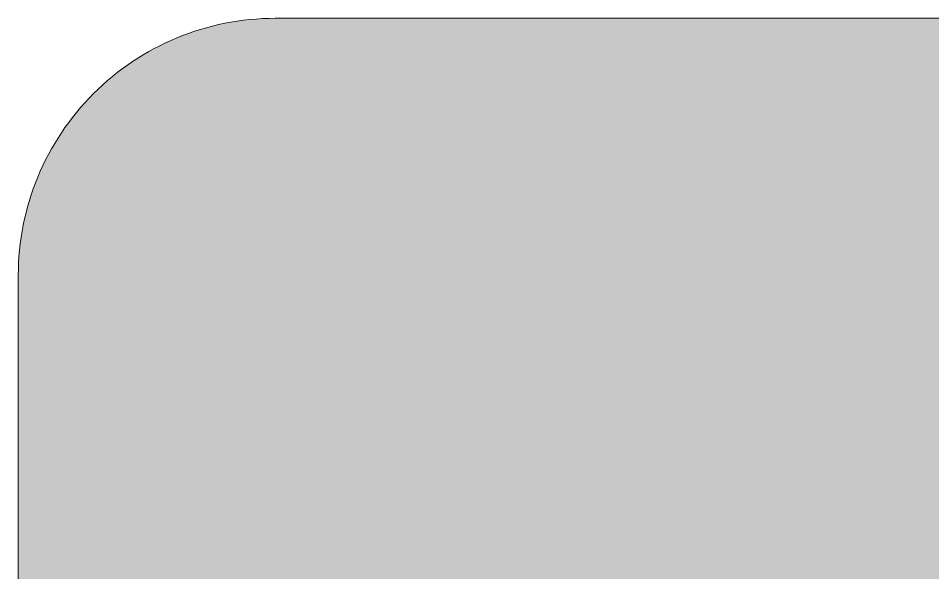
# Model space of a CAD drawing. Header units: millimetres. Extents: x -30 to 30, y -5.6 to 85.1.
# Drawn here: x -30 to -12.2, y 14.22 to 25 of the extents above; entities that cross this region are included whole.
import ezdxf

# ---------------------------------------------------------------- set-up
doc = ezdxf.new("R2010")
doc.units = ezdxf.units.MM
doc.layers.add('GREEN', color=7, linetype='Continuous', true_color=0x007f00)
doc.layers.add('GSCOLORFILL', color=7, linetype='Continuous', lineweight=0)

# ---------------------------------------------------------------- blocks, each defined once
blk = doc.blocks.new('MR-GM-32-5')
at = {"layer": 'GREEN'}
blk.add_hatch(color=256, dxfattribs=at).paths.add_polyline_path([(-24.991, 1), (24.999, 1, 0.414214), (28.999, 5), (28.999, 20, 0.414214), (24.999, 24), (-25.001, 24, 0.414214), (-29.001, 20), (-29.001, 5, 0.414214), (-25.001, 1), (-25.001, 2, -0.414214), (-28.001, 5), (-28.001, 20, -0.414214), (-25.001, 23), (24.999, 23, -0.414214), (27.999, 20), (27.999, 5, -0.414214), (24.999, 2), (-24.991, 2)])
at = {"layer": 'GREEN', "linetype": 'Continuous'}
for points in [[(-21.199, 18.33), (-20.868, 20.4), (-20.374, 20.4), (-20.043, 18.33), (-19.67, 20.4), (-19.101, 20.4), (-19.821, 16.4), (-20.301, 16.4), (-20.621, 18.4), (-20.941, 16.4), (-21.421, 16.4), (-22.141, 20.4), (-21.572, 20.4)], [(-18.541, 20.4), (-17.981, 20.4), (-17.981, 16.4), (-18.541, 16.4)], [(-17.101, 20.4), (-16.541, 20.4), (-16.541, 16.96), (-15.061, 16.96), (-15.061, 16.4), (-17.101, 16.4)], [(-13.941, 19.84), (-13.482, 19.84, -0.348682), (-12.937, 19.407, -0.114899), (-12.937, 17.393, -0.348682), (-13.482, 16.96), (-13.941, 16.96), (-13.941, 16.4), (-13.482, 16.4, 0.348682), (-12.391, 17.266, 0.114899), (-12.391, 19.534, 0.348682), (-13.482, 20.4), (-14.501, 20.4), (-14.501, 16.4), (-13.941, 16.4)]]:
    blk.add_hatch(color=256, dxfattribs=at).paths.add_polyline_path(points)
at = {"layer": 'GSCOLORFILL', "true_color": 0xf5f5f5, "transparency": 33554687}
blk.add_hatch(color=7, dxfattribs=at).paths.add_polyline_path([(-25, 0), (25, 0, 0.414214), (30, 5), (30, 20, 0.414214), (25, 25), (-25, 25, 0.414214), (-30, 20), (-30, 5, 0.414214)])
at = {"layer": 'GSCOLORFILL', "color": 4}
blk.add_lwpolyline([(-25, 0), (25, 0, 0.414214), (30, 5), (30, 20, 0.414214), (25, 25), (-25, 25, 0.414214), (-30, 20), (-30, 5, 0.414214), (-25, 0)], format="xyb", close=True, dxfattribs=at)

msp = doc.modelspace()

# ---------------------------------------------------------------- block references
at = {"layer": 'GSCOLORFILL'}
msp.add_blockref('MR-GM-32-5', (0, 0), dxfattribs=at)

doc.saveas('drawing.dxf')
